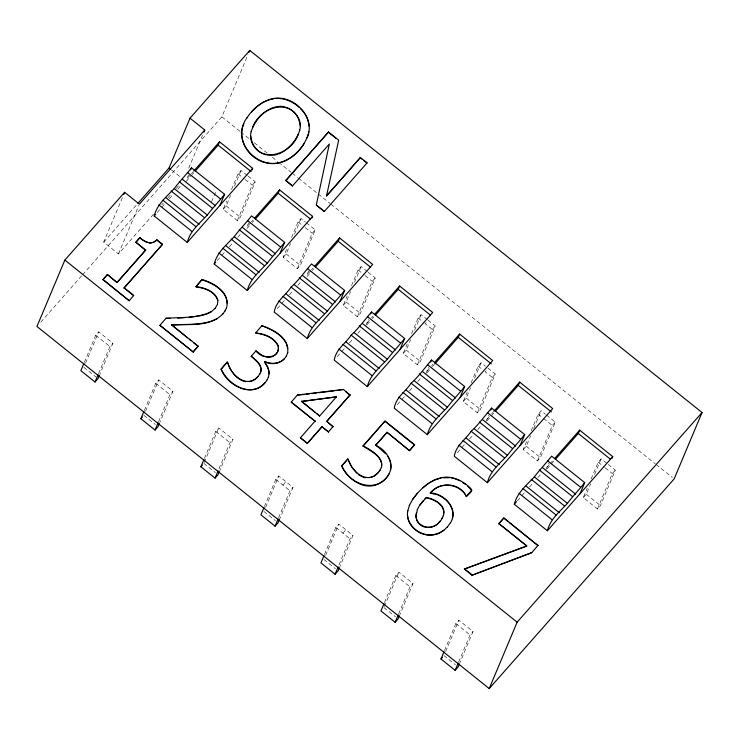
<?xml version="1.0" encoding="UTF-8"?>
<svg xmlns="http://www.w3.org/2000/svg" width="739" height="739" viewBox="0 0 739 739"><rect width="100%" height="100%" fill="white"/><g stroke="black" fill="none" stroke-linecap="round" stroke-linejoin="round"><path stroke-width="0.55" stroke-dasharray="3.69 2.77" d="M153.435 214.292L118.471 253.93L103.7 242.106L122.406 197.599M118.471 253.93L138.96 205.183M84.357 362.332L95.737 335.247L98.73 331.857L112.901 343.21L99.765 374.461M85.585 363.108L98.73 331.857M98.527 373.685L109.917 346.6L112.901 343.21M188.741 168.159L202.551 135.311M188.556 174.866L186.856 178.893L190.662 174.58M82.611 274.714L221.866 116.827L248.008 54.631M211.585 201.747L216.333 190.44M248.147 176.168L255.232 181.84L240.341 217.257L237.358 220.647L223.178 209.294L226.679 200.962M231.501 189.507L238.069 173.877L241.053 170.487L247.26 175.457M223.178 209.294L226.162 205.913L230.54 195.493M234.485 186.117L241.053 170.487M144.373 410.385L155.753 383.301L158.746 379.911L172.926 391.264L159.79 422.514M145.611 411.161L158.746 379.911M237.358 220.647L252.239 185.23L255.232 181.84M158.552 421.738L169.933 394.654L172.926 391.264M248.572 222.919L246.881 226.947L250.678 222.633M306.389 222.799L315.248 229.894L300.367 265.31L297.374 268.7L283.194 257.348L287.138 247.971M291.517 237.561L298.085 221.931L301.078 218.541L305.503 222.088M283.194 257.348L286.187 253.967L290.566 243.547M294.501 234.171L301.078 218.541M204.389 458.439L215.779 431.354L218.762 427.964L232.942 439.317L219.806 470.567M204.315 462.337L218.762 427.964M297.374 268.7L312.264 233.284L315.248 229.894M219.003 468.748L229.949 442.707L232.942 439.317M308.588 270.973L306.897 275L310.703 270.686M368.179 272.275L375.273 277.947L360.383 313.364L357.39 316.754L343.219 305.401L347.154 296.025M351.533 285.614L358.101 269.984L361.094 266.594L367.292 271.564M343.219 305.401L346.203 302.02L350.582 291.6M354.526 282.224L361.094 266.594M264.405 506.492L275.795 479.408L278.788 476.018L292.958 487.37L279.388 519.665M265.643 507.268L278.788 476.018M357.39 316.754L372.28 281.337L375.273 277.947M278.585 517.845L289.974 490.761L292.958 487.37M365.87 325.539L368.613 319.026M417.415 364.807L432.297 329.391L425.211 323.719L428.204 320.329L435.289 326.001L420.399 361.417L417.415 364.807L403.235 353.454L407.18 344.078M411.558 333.668L418.126 318.038L421.11 314.648L427.318 319.618M403.235 353.454L406.219 350.074L410.598 339.654M414.542 330.278L421.11 314.648M324.43 554.546L335.811 527.461L338.804 524.071L352.983 535.424L339.848 566.674M325.668 555.322L338.804 524.071M339.044 564.855L349.99 538.814L352.983 535.424M425.886 373.592L428.629 367.08M477.431 412.861L492.322 377.444L485.227 371.772L488.22 368.382L495.306 374.054L480.424 409.471L477.431 412.861L463.251 401.508L467.196 392.132M471.14 382.765L478.142 366.091L481.126 362.701L485.56 366.248M463.251 401.508L466.244 398.127L470.623 387.707M474.558 378.331L481.126 362.701M384.446 602.599L395.836 575.515L398.82 572.125L412.999 583.477L399.864 614.728M384.372 606.507L398.82 572.125M398.626 613.952L410.006 586.868L412.999 583.477M485.911 421.646L488.645 415.133M546.463 415.013L555.331 422.108L540.44 457.524L537.447 460.914L523.277 449.561L527.212 440.185M531.156 430.819L538.158 414.145L541.151 410.755L545.576 414.302M523.277 449.561L526.26 446.18L530.639 435.761M533.706 428.472L541.151 410.755M444.462 650.653L455.852 623.568L458.845 620.178L473.015 631.531L459.88 662.781M445.7 651.428L458.845 620.178M537.447 460.914L552.338 425.498L555.331 422.108M458.642 662.005L470.032 634.921L473.015 631.531M545.927 469.699L548.671 463.187M608.262 464.489L615.347 470.161L600.456 505.578L597.472 508.968L583.293 497.615L587.237 488.239M591.172 478.872L598.184 462.198L601.167 458.808L607.375 463.778M583.293 497.615L586.276 494.234L590.655 483.814M594.599 474.438L601.167 458.808M597.472 508.968L612.354 473.551L615.347 470.161M103.7 242.106L137.149 204.186M40.756 322.167L81.844 275.573M161.795 204.805L163.319 203.086M167.882 197.913L170.155 195.327M176.242 188.436L178.524 185.849M157.213 212.499L161.019 208.195M161.776 207.336L164.815 203.881M169.379 198.717L172.418 195.262M177.739 189.23L180.778 185.785M191.419 173.72L192.944 171.993M186.228 181.351L191.549 175.319M192.306 174.459L193.83 172.732M217.229 260.553L221.035 256.248M221.792 255.389L224.832 251.934M229.395 246.771L232.434 243.316M237.755 237.284L240.794 233.838M251.436 221.774L252.96 220.046M247.002 228.545L251.565 223.372M252.322 222.513L253.846 220.785M277.254 308.606L281.051 304.302M281.808 303.443L284.857 299.988M289.411 294.824L292.459 291.369M297.78 285.337L300.819 281.892M311.461 269.827L312.976 268.1M307.027 276.598L311.581 271.425M312.348 270.566L313.863 268.839M337.27 356.66L341.076 352.355M341.834 351.496L344.873 348.041M349.436 342.878L353.233 338.564M357.796 333.391L360.835 329.945M366.913 323.054L370.719 318.74M371.477 317.881L373.001 316.153M367.043 324.652L371.606 319.479M372.364 318.62L373.888 316.892M282.88 485.08L285.873 481.689M432.297 329.391L435.289 326.001M397.286 404.713L401.092 400.409M401.85 399.55L404.889 396.095M409.452 390.931L413.258 386.617M417.812 381.444L420.851 377.998M426.939 371.107L430.735 366.793M431.493 365.934L433.017 364.207M427.059 372.705L431.622 367.532M432.38 366.673L433.904 364.946M342.905 533.133L345.889 529.752M492.322 377.444L495.306 374.054M457.312 452.767L461.108 448.462M461.866 447.603L464.914 444.148M469.468 438.984L473.274 434.671M477.837 429.498L481.634 425.193M486.955 419.161L490.761 414.847M491.518 413.988L493.033 412.26M487.084 420.759L493.92 412.999M517.328 500.82L521.134 496.516M521.891 495.657L524.93 492.211M529.494 487.038L533.29 482.724M537.853 477.551L541.65 473.246M546.971 467.214L549.253 464.628M550.019 463.769L553.058 460.314M547.1 468.812L553.936 461.053M221.866 116.827L239.879 131.256M240.785 131.976L249.791 139.191M254.299 142.793L267.814 153.62M272.312 157.222L277.725 161.545M278.621 162.275L291.24 172.372M292.136 173.092L297.54 177.415M298.445 178.136L317.364 193.285M318.269 194.006L329.973 203.382M330.878 204.112L655.216 463.787M656.112 464.508L672.333 477.486M238.069 173.877L244.267 178.847M245.154 179.559L252.239 185.23M298.085 221.931L301.632 224.767M305.17 227.612L312.264 233.284M358.101 269.984L364.309 274.954M365.195 275.665L372.28 281.337M418.126 318.038L424.325 323.008M478.142 366.091L482.576 369.639M538.158 414.145L542.592 417.692M543.479 418.403L552.338 425.498M598.184 462.198L604.382 467.168M605.269 467.879L612.354 473.551M226.162 205.913L240.341 217.257M286.187 253.967L300.367 265.31M346.203 302.02L360.383 313.364M406.219 350.074L420.399 361.417M466.244 398.127L480.424 409.471M526.26 446.18L540.44 457.524M586.276 494.234L600.456 505.578M171.679 170.081L181.24 177.73M95.737 335.247L109.917 346.6M155.753 383.301L169.933 394.654M215.779 431.354L229.949 442.707M275.795 479.408L289.974 490.761M335.811 527.461L349.99 538.814M395.836 575.515L410.006 586.868M455.852 623.568L470.032 634.921M83.84 367.274L96.246 377.204M143.856 415.327L155.375 424.555M203.872 463.381L215.391 472.609M263.897 511.434L275.416 520.662M323.913 559.488L335.432 568.716M383.929 607.541L395.448 616.769M443.954 655.595L455.473 664.823"/><path stroke-width="1.11" d="M407.836 510.741C405.258 522.685 415.9 533.687 427.308 535.018A22.124 20.341 22.8 0 0 439.945 532.81L443.88 530.343L447.501 526.75M217.46 304.459L217.876 300.099C215.003 291.212 204.879 287.748 196.417 286.741L196.02 286.418L202.089 279.536C214.153 282.945 230.744 292.949 226.503 307.803M416.26 513.115C413.544 526.667 433.026 532.56 439.927 521.124M287.637 352.78C289.845 338.277 273.587 329.345 261.818 325.76L255.666 332.883L256.1 333.234C264.71 334.24 274.363 337.852 278.169 346.249C279.776 351.93 274.345 357.473 268.784 357.297M390.635 469.958C391.688 465.173 390.525 460.046 387.642 456.102M251.223 131.44C248.673 140.244 254.087 149.269 261.92 153.222M299.674 130.267C303.202 118.489 292.201 107.016 280.792 106.287C266.65 106.536 255.288 119.016 251.112 131.718M260.775 371.745C262.594 364.817 255.001 360.244 251.195 356.235C256.636 360.152 264.331 366.95 259.712 374.183M452.323 518.63C454.485 511.074 450.578 503.231 444.453 498.76M381.416 467.454C383.652 456.379 369.925 450.919 363.098 445.94L385.047 421.045L414.634 444.73L409.508 450.688L387.033 432.315L409.508 450.688M443.345 515.711C446.67 505.531 434.661 498.853 426.301 497.486L419.623 505.458M268.423 376.908C270.298 371.634 267.887 366.027 264.497 361.953L264.895 361.5C271.231 364.539 279.453 363.93 284.413 358.637M326.629 195.78L360.373 157.518L367.071 162.885L324.338 211.483L316.292 205.045L329.335 144.022L292.468 185.969L285.762 180.602L328.504 132.004L338.684 140.151L326.509 196.057M407.725 511.019L409.443 505.282M306.981 138.064C314.565 121.953 301.992 104.19 286.363 99.395C270.705 94.352 255.001 105.003 246.965 117.944M308.865 131.819C304.394 150.701 284.487 168.621 264.257 162.368C245.745 157.139 234.411 133.944 247.075 117.667M243.907 123.681C236.425 139.689 248.932 157.222 264.377 162.09C280.035 167.282 295.748 156.723 303.923 143.846M417.415 509.42L415.909 516.552L416.935 520.552M299.794 129.99C297.207 138.96 290.778 146.405 283.231 151.698M286.436 355.902L287.757 352.503M190.006 118.185L204.777 130.009L139.403 204.13L124.632 192.306L64.866 260.073L36.95 326.481L489.218 688.582L674.134 478.927L702.05 412.519L249.782 50.418L190.006 118.185L169.074 167.993L137.907 203.327M123.746 194.422L124.632 192.306M117.039 282.584L145.611 250.198L135.837 242.364L139.847 237.681C144.456 241.653 151.948 245.634 156.917 239.824L162.525 244.323L124.115 287.877L133.676 295.535L129.205 300.745L102.915 279.693L107.386 274.483L117.039 282.584L107.386 274.483M83.913 363.376L80.847 370.664L95.026 382.017L98.019 378.627L99.331 375.504M135.837 242.364L139.847 237.681M193.701 171.134L219.548 141.833L252.627 168.316L187.253 242.438L154.174 215.954C157.093 204.333 166.506 196.823 174.228 188.584C179.642 181.314 185.895 175.004 191.512 167.827L224.591 194.311L219.945 205.377M133.676 295.535L124.115 287.877M145.611 250.198L135.948 242.087M95.026 382.017L98.093 374.719M129.205 300.745L103.026 279.416M152.991 242.678L156.917 239.824M203.89 132.124L204.777 130.009M190.671 169.831L191.512 167.827M123.995 288.155L162.525 244.323M248.895 52.524L249.782 50.418M195.345 171.005L218.153 145.149L219.548 141.833M187.253 242.438C190.172 230.827 199.585 223.317 207.317 215.067C212.721 207.798 218.975 201.488 224.591 194.311M159.91 325.326L193.193 351.976L159.91 325.326L166.016 318.269C181.083 317.188 197.322 318.509 211.225 311.664M166.016 318.269L170.229 318.389M187.484 337.935L171.697 324.92C186.958 323.876 203.493 325.844 217.488 318.509M217.756 300.376C214.892 291.489 204.768 288.025 196.297 287.018L196.02 286.418M159.347 423.558L158.035 426.68L155.042 430.07L140.872 418.717L143.929 411.429M195.9 286.695L202.089 279.536M251.934 169.979L252.627 168.316M254.484 218.328L279.564 189.886L312.643 216.37L247.269 290.492L214.19 264.008C217.118 252.387 226.522 244.877 234.254 236.637C239.658 229.367 245.921 223.058 251.528 215.88L284.617 242.364L279.961 253.431M155.042 430.07L158.109 422.773M193.193 351.976L198.209 346.148L171.697 324.92M255.361 219.058L278.169 193.202L279.564 189.886M247.269 290.492C250.198 278.88 259.611 271.37 267.333 263.121C272.737 255.851 279 249.542 284.617 242.364M292.468 185.969L285.882 180.325M267.185 379.689C255.491 399.67 227.806 387.005 221.09 369.214L227.242 362.092L227.751 362.498C230.429 374.941 247.168 389.139 257.939 376.474M221.09 369.214L227.242 362.092M285.762 180.602L328.504 132.004M255.666 332.883L256.211 332.956C264.83 333.963 274.474 337.575 278.289 345.972C280.377 359.025 261.818 359.745 255.943 350.84L251.075 356.512M219.363 471.611L218.051 474.734L215.067 478.124L200.888 466.771L203.955 459.482M261.818 325.76C270.668 329.031 281.005 334 286.085 343.044M316.292 205.045L324.338 211.483M255.943 350.84L263.112 356.059L267.998 357.325M311.95 218.033L312.643 216.37M339.977 301.484L344.633 290.418L311.553 263.934C304.625 271.666 298.815 280.229 291.12 287.092C285.476 295.618 276.026 301.069 274.215 312.061L307.295 338.545L372.668 264.423L339.589 237.94L314.5 266.382M215.067 478.124L218.134 470.826M268.978 373.952C269.356 369.472 266.539 365.408 264.497 361.953M264.377 362.23L264.895 361.5M327.257 195.207L360.373 157.518M367.071 162.885L363.606 160.474M315.387 267.112L338.185 241.256L339.589 237.94M307.295 338.545C310.214 326.934 319.627 319.424 327.349 311.174C332.762 303.905 339.016 297.595 344.633 290.418M291.249 402.127L315.082 421.212L291.249 402.127L297.374 395.032L343.45 389.453L350 395.069L327.368 420.722M297.374 395.032L304.006 394.497M301.475 401.462L336.439 396.852L301.475 401.462L315.331 412.547M263.971 507.536L260.904 514.824L275.084 526.177L278.076 522.787L279.388 519.665M300.422 437.821L307.378 443.391L300.422 437.821L315.193 420.934M400.002 349.538L404.649 338.471L371.569 311.987C364.641 319.719 358.831 328.282 351.145 335.146C345.492 343.672 336.051 349.122 334.231 360.115L367.311 386.599L432.684 312.477L399.605 285.993L374.516 314.435M317.059 413.932L319.654 416.011L301.595 401.185M275.084 526.177L278.15 518.889M322.028 426.772L328.439 431.909L322.028 426.772L307.378 443.391M370.729 313.992L371.569 311.987M326.73 421.304L333.021 426.717L326.73 421.304L350.11 394.792M343.45 389.453L336.596 390.543M375.403 315.165L398.21 289.309L399.605 285.993M367.311 386.599C370.23 374.987 379.643 367.477 387.375 359.228C392.778 351.958 399.032 345.649 404.649 338.471M387.033 432.315L375.698 445.174C392.788 453.441 397.462 474.124 378.821 483.703C364.115 491.426 347.699 478.927 341.769 465.847L347.801 459.002L348.309 459.409C352.152 473.487 370.396 486.53 380.456 469.524M341.649 466.124L347.801 459.002M348.309 459.409L347.69 459.279M323.987 555.589L320.929 562.878L335.1 574.231L338.092 570.841L339.404 567.718M385.047 421.045L362.978 446.217M378.322 447.307L375.698 445.174M460.018 397.591L464.674 386.525L431.585 360.041C424.666 367.773 418.856 376.336 411.161 383.199C405.508 391.735 396.067 397.176 394.247 408.168L427.327 434.652L492.701 360.53L459.621 334.046L434.541 362.489M335.1 574.231L338.166 566.942M430.745 362.045L431.585 360.041M434.661 364.087L458.226 337.363L459.621 334.046M427.327 434.652C430.255 423.041 439.668 415.53 447.391 407.281C452.795 400.011 459.058 393.702 464.674 386.525M430.255 493.153C439.576 481.154 459.538 482.401 466.364 496.331C459.723 483.62 439.899 480.932 430.255 493.153L436.675 494.64M384.012 603.643L380.945 610.931L395.125 622.284L398.109 618.894L399.42 615.772M520.034 445.645L524.69 434.578L491.611 408.094C484.682 415.826 478.872 424.389 471.177 431.253C465.533 439.788 456.083 445.229 454.273 456.222L487.352 482.706L552.726 408.584L519.646 382.1L493.8 411.401M395.125 622.284L398.192 614.996M490.761 410.108L491.611 408.094M466.244 496.608C473.551 490.234 472.969 489.994 466.309 484.553C460.85 480.322 454.356 477.449 447.391 477.126C432.491 477.172 420.583 488.211 412.473 499.703M495.444 411.272L518.242 385.416L519.646 382.1M487.352 482.706C490.271 471.094 499.684 463.584 507.407 455.335C512.82 448.065 519.074 441.756 524.69 434.578M538.112 545.308L531.618 552.827L472.055 575.238L464.341 569.067L526.768 545.918L498.88 523.591L503.896 517.91L538.001 545.585M472.055 575.238L531.729 552.55M459.446 663.825L458.134 666.947L455.141 670.338L440.961 658.985L444.028 651.696M526.768 545.918L498.88 523.591M503.896 517.91L498.77 523.868M554.573 458.596L579.662 430.153L612.742 456.637L547.368 530.759L514.289 504.275C517.208 492.654 526.621 485.144 534.343 476.904C539.756 469.634 546.01 463.325 551.627 456.148L584.706 482.632L580.06 493.698M455.141 670.338L458.208 663.049M555.46 459.325L578.267 433.47L579.662 430.153M547.368 530.759C550.287 519.147 559.7 511.637 567.432 503.388C572.836 496.118 579.09 489.809 584.706 482.632M489.218 688.582L517.134 622.173L702.05 412.519M612.049 458.3L612.742 456.637M267.075 379.966L268.543 376.631M450.457 522.852C459.067 509.079 444.435 493.458 430.366 492.876M225.025 311.027L226.624 307.526M442.014 518.492L443.465 515.434M409.332 505.559L412.593 499.425L417.415 493.199M417.295 509.698L419.734 505.18L423.465 500.414M298.205 134.489C290.279 156.973 254.336 165.083 250.706 135.8M252.683 127.237C260.83 104.809 296.45 96.726 300.237 126.018M215.049 308.56L217.58 304.182M286.556 355.625C282.64 363.486 272.266 365.583 264.784 361.777M222.725 314.149L225.136 310.749M447.391 527.027L450.568 522.575M389.047 473.681C377.98 494.539 349.002 484.793 341.769 465.847M259.832 373.906C257.514 377.786 253.883 381.065 249.237 381.592M379.089 471.464C388.141 460.249 371.865 450.171 363.098 445.94M442.125 518.215C437.664 527.895 423.207 531.655 417.23 521.263M154.174 215.954L155.698 214.227M102.915 279.693L107.266 274.76M117.159 282.307L145.731 249.921M214.19 264.008L215.714 262.28M193.313 351.699L198.209 346.148M140.872 418.717L142.359 417.027M200.888 466.771L202.384 465.08M319.654 416.011L336.439 396.852M307.489 443.114L322.149 426.495M328.439 431.909L333.141 426.44M375.578 445.451L386.913 432.592M409.628 450.411L414.634 444.73M466.364 496.331L471.833 490.133M514.289 504.275L516.57 501.689M440.961 658.985L442.458 657.294M251.509 111.986L256.987 106.592L262.641 102.619L267.49 100.412M424.86 499.056L426.181 497.763C433.728 499.305 443.806 503.952 443.853 512.931M264.885 382.811C251.029 398.441 227.926 384.88 221.201 368.937M222.836 313.872C209.774 327.663 188.639 323.543 171.577 325.197M215.169 308.283L211.105 311.941L206.153 314.306L199.17 315.987M377.684 472.951L373.786 476.239L369.786 477.606M422.948 487.768L428.786 483.26M444 530.066L440.065 532.533A22.124 20.341 22.8 0 1 427.419 534.74C417.784 533.484 408.676 525.752 407.614 515.804M429.784 482.706L434.809 479.981L441.035 477.976M278.88 153.952L282.363 152.151M464.341 569.067L526.658 546.195M277.781 154.266L274.474 155.199L266.973 154.987M268.46 99.968L273.43 98.786M189.175 317.299L198.061 316.126M306.251 394.22L309.623 393.813M311.867 393.545L316.366 393M318.611 392.723L334.342 390.82M443.123 477.782L449.404 477.708M177.822 318.121L184.63 317.631M274.428 98.546C283.49 97.594 292.635 101.197 299.175 107.414M149.139 243.085L151.07 243.149M451.529 478.004L453.663 478.309M363.255 477.357L365.066 477.773M243.63 381.222L245.477 381.758M148.068 242.678L144.853 241.45L139.726 237.958M201.969 279.813C212.832 283.296 226.568 290.335 227.122 303.313M454.716 478.715L460.018 480.766M262.927 153.62L265.929 154.82M437.737 494.89L440.305 496.1M358.397 474.66L362.286 476.821M242.706 380.954C235.427 377.805 230.753 370.969 228.083 363.736M462.669 482.512L465.311 484.248M441.165 496.506L443.631 498.197M379.116 447.908L385.527 453.764M328.393 132.281L336.023 138.396M360.262 157.795L361.934 159.134M218.153 145.149L251.232 171.642M278.169 193.202L310.362 218.975M338.185 241.256L370.378 267.028M398.21 289.309L430.394 315.082M458.226 337.363L491.306 363.856M518.242 385.416L551.331 411.909M578.267 433.47L610.451 459.242M187.429 172.455L220.508 198.939M247.445 220.508L280.524 246.992M307.461 268.562L340.55 295.046M367.486 316.615L400.566 343.099M427.502 364.669L460.582 391.153M487.518 412.722L520.607 439.206M547.544 460.776L580.623 487.26M169.074 167.993L170.811 169.379M182.404 179.318L215.483 205.802M242.42 227.372L275.508 253.856M302.445 275.425L335.524 301.909M362.461 323.479L395.541 349.963M422.477 371.532L455.566 398.016M482.502 419.586L515.582 446.07M542.518 467.639L575.598 494.123M179.254 181.72L212.333 208.204M239.27 229.774L272.358 256.257M299.295 277.827L332.374 304.311M359.311 325.881L392.391 352.364M419.327 373.934L452.416 400.418M479.352 421.987L512.432 448.471M539.368 470.041L572.448 496.525M174.228 188.584L207.317 215.067M234.254 236.637L267.333 263.121M294.27 284.691L327.349 311.174M354.286 332.744L387.375 359.228M414.311 380.797L447.391 407.281M474.327 428.851L507.407 455.335M534.343 476.904L567.432 503.388M171.088 190.985L204.167 217.469M231.104 239.039L264.183 265.523M291.12 287.092L324.199 313.576M351.145 335.146L384.225 361.63M411.161 383.199L444.241 409.683M471.177 431.253L504.257 457.737M531.193 479.306L564.282 505.79M166.063 197.849L199.142 224.333M226.079 245.902L259.158 272.386M286.104 293.956L319.183 320.44M346.12 342.009L379.199 368.493M406.136 390.063L439.215 416.547M466.161 438.116L499.241 464.6M526.177 486.17L559.257 512.654M162.913 200.251L195.992 226.734M222.929 248.304L256.008 274.788M282.954 296.357L316.033 322.841M342.97 344.411L376.049 370.895M402.986 392.464L436.065 418.948M463.011 440.518L496.091 467.002M523.027 488.571L556.107 515.055M158.83 204.879L191.909 231.372M218.846 252.932L251.925 279.425M278.862 300.985L311.941 327.479M338.887 349.039L371.966 375.532M398.903 397.092L431.982 423.586M458.919 445.146L491.998 471.639M518.944 493.209L552.024 519.693M385.832 422.034L413.628 444.287M156.797 240.101L162.414 244.6M345.834 391.735L350 395.069M504.682 518.907L507.379 521.069M509.18 522.51L537.096 544.865M227.132 362.369L227.64 362.766M189.249 339.349L191.022 340.762M193.673 342.887L198.089 346.425M464.462 568.79L472.175 574.96M64.866 260.073L517.134 622.173M467.805 486.262L471.713 490.41M300.791 108.956C305.613 113.455 308.579 119.792 309.151 126.351M356.937 473.237L351.764 466.919L348.623 460.739M286.51 344.069L287.739 348.392"/></g></svg>
